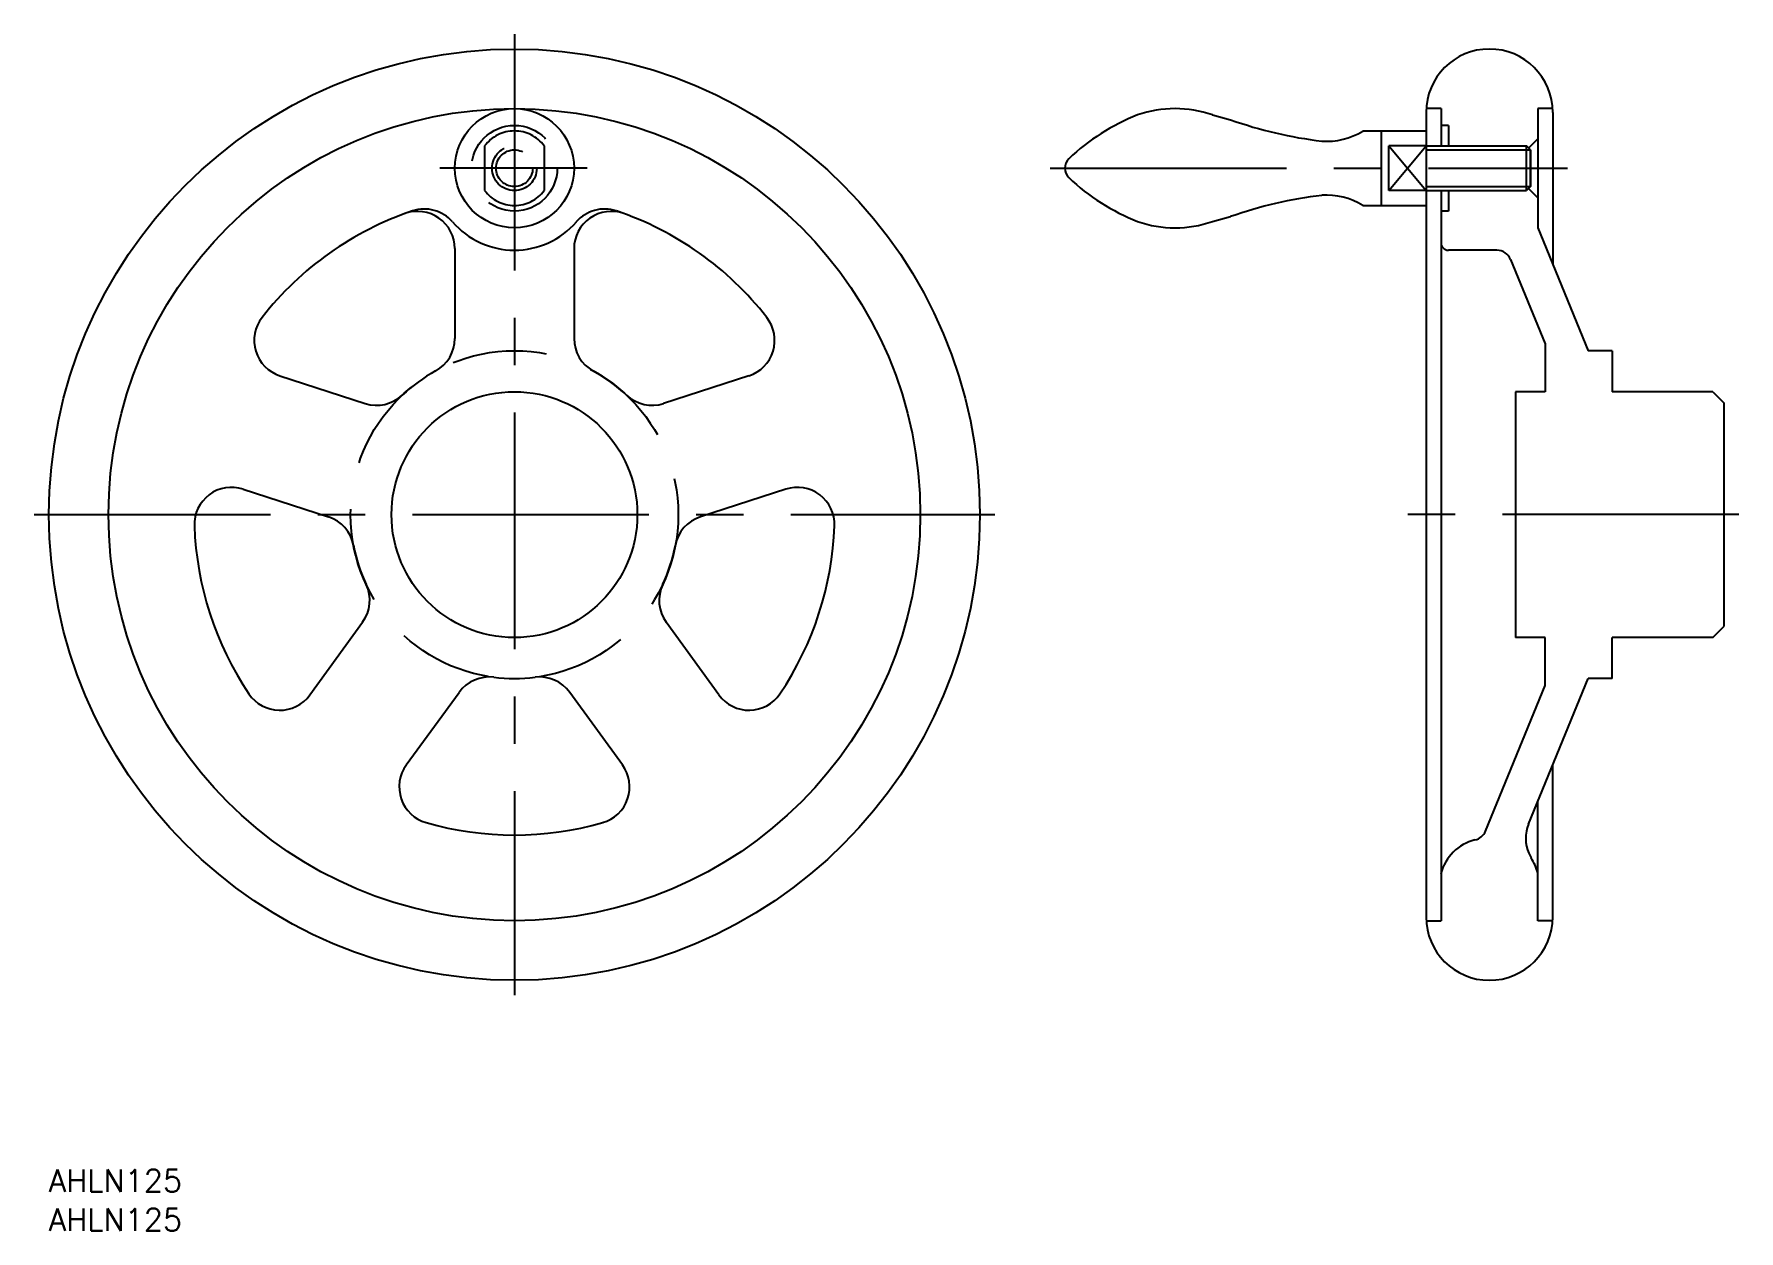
# Model space of a CAD drawing. Extents: x -64 to 164, y -96 to 65.
import ezdxf

# ---------------------------------------------------------------- set-up
doc = ezdxf.new("R2010")
doc.units = 0
doc.linetypes.add('CENTER', pattern=[50.8, 31.75, -6.35, 6.35, -6.35])
doc.linetypes.add('DASHED', pattern=[19.05, 12.7, -6.35])
doc.layers.get('0').update_dxf_attribs({"linetype": 'CONTINUOUS'})
doc.layers.add('CENTER', color=1, linetype='CENTER')
doc.styles.get("Standard").update_dxf_attribs({"font": 'txt.shx', "height": 3, "bigfont": 'bigfont.shx'})

# ---------------------------------------------------------------- blocks, each defined once
blk = doc.blocks.new('*U3')
at = {"color": 7, "linetype": 'CONTINUOUS'}
blk.add_text('AHLN125', height=3, dxfattribs=at).set_placement((-62.5, -96.13))
blk = doc.blocks.new('*U4')
at = {"color": 7, "linetype": 'CONTINUOUS'}
blk.add_text('AHLN125', height=3, dxfattribs=at).set_placement((-62.5, -90.9))

msp = doc.modelspace()

# ---------------------------------------------------------------- linework, layer by layer
at = {"color": 7, "linetype": 'CONTINUOUS'}
for p, q in [((93.74, 53.65), (96.17, 53)), ((122.42, 54), (122.42, -54)), ((124.42, 54.5), (122.44, 54.5)), ((124.42, 54.5), (124.42, 49.5)), ((139.41, 54.5), (137.42, 54.5)), ((137.42, 54.5), (137.42, 38.51)), ((139.42, 54), (139.42, 33.64)), ((113.92, 51.5), (122.42, 51.5)), ((116.42, 41.5), (116.42, 51.5)), ((125.42, 52.25), (124.42, 52.25)), ((125.42, 52.25), (125.42, 49.5)), ((137.42, 50.46), (136.17, 49.21)), ((122.42, 49.5), (135.88, 49.5)), ((135.88, 43.5), (135.88, 49.5)), ((136.42, 48.96), (135.88, 49.5)), ((136.42, 44.04), (136.42, 48.96)), ((136.42, 48.96), (136.42, 44.04)), ((122.42, 43.5), (135.88, 43.5)), ((124.42, 43.5), (124.42, -54.5)), ((125.42, 43.5), (125.42, 40.75)), ((136.42, 44.04), (135.88, 43.5)), ((136.17, 43.79), (137.42, 42.54)), ((113.92, 41.5), (122.42, 41.5)), ((93.74, 39.35), (96.17, 40)), ((125.42, 40.75), (124.42, 40.75)), ((137.42, 38.51), (144.2, 22)), ((-8, 35.71), (-8, 23.66)), ((8, 35.71), (8, 23.66)), ((131.91, 35.5), (125.42, 35.5)), ((133.76, 34.26), (138.42, 22.91)), ((138.42, 22.91), (138.42, 16.5)), ((147.42, 22), (144.2, 22)), ((147.42, 22), (147.42, 16.5)), ((-31.49, 18.64), (-20.03, 14.92)), ((31.49, 18.64), (20.03, 14.92)), ((134.42, 16.5), (134.42, -16.5)), ((138.42, 16.5), (134.42, 16.5)), ((160.92, 16.5), (147.42, 16.5)), ((160.92, 16.5), (162.42, 15)), ((162.42, 15), (162.42, -15)), ((-36.43, 3.43), (-24.98, -0.3)), ((36.43, 3.43), (24.98, -0.3)), ((-27.46, -24.19), (-20.38, -14.44)), ((27.46, -24.19), (20.38, -14.44)), ((160.92, -16.5), (162.42, -15)), ((138.42, -16.5), (134.42, -16.5)), ((138.42, -22.91), (138.42, -16.5)), ((160.92, -16.5), (147.42, -16.5)), ((147.42, -22), (147.42, -16.5)), ((136.18, -41.54), (144.2, -22)), ((147.42, -22), (144.2, -22)), ((-14.52, -33.59), (-7.44, -23.85)), ((14.52, -33.59), (7.44, -23.85)), ((130.39, -42.47), (138.42, -22.91)), ((139.42, -54), (139.42, -33.64)), ((137.42, -54.5), (137.42, -38.51)), ((136.22, -45.44), (136.54, -46.08)), ((122.44, -54.5), (124.42, -54.5)), ((139.41, -54.5), (137.42, -54.5))]:
    msp.add_line(p, q, dxfattribs=at)
at = {"color": 3, "linetype": 'DASHED'}
for p, q in [((-4, 49.5), (-4, 43.5)), ((4, 49.5), (4, 43.5)), ((117.42, 43.5), (122.42, 49.5)), ((117.42, 49.5), (122.42, 43.5)), ((122.42, 49.5), (117.42, 49.5)), ((117.42, 43.5), (117.42, 49.5)), ((122.42, 43.5), (117.42, 43.5))]:
    msp.add_line(p, q, dxfattribs=at)
at = {"color": 3, "linetype": 'CONTINUOUS'}
for p, q in [((122.42, 48.96), (136.42, 48.96)), ((122.42, 44.04), (136.42, 44.04))]:
    msp.add_line(p, q, dxfattribs=at)
at = {"color": 7, "linetype": 'CONTINUOUS'}
for centre, radius in [((0, 0), 62.5), ((0, 0), 54.5), ((0, 46.5), 8), ((0, 0), 16.5)]:
    msp.add_circle(centre, radius, dxfattribs=at)
at = {"color": 3, "linetype": 'DASHED'}
for centre, radius in [((0, 46.5), 5.75), ((0, 46.5), 3), ((0, 46.5), 2.46), ((0, 0), 22)]:
    msp.add_circle(centre, radius, dxfattribs=at)
at = {"color": 7, "linetype": 'CONTINUOUS'}
for centre, radius, start, end in [((130.92, 54), 8.5, 360, 180), ((94.42, 26.54), 29.16, 111.5998, 133.2906), ((88.71, 39.28), 15.22, 70.719, 109.281), ((114.89, 105.6), 55.83, 250.4089, 263.3529), ((109.09, 59.26), 9.15, 265.853, 301.8973), ((75.75, 46.5), 1.83, 136.3761, 223.6239), ((75.75, 46.5), 1.83, 136.3761, 223.6239), ((94.42, 66.46), 29.16, 226.7094, 248.4002), ((114.89, -12.6), 55.83, 96.6471, 109.5911), ((109.09, 33.74), 9.15, 58.1027, 94.147), ((0, 0), 43, 108.5574, 141.9948), ((-13, 35.71), 5, 0, 110.0052), ((-12.09, 36.02), 5, 40.8998, 108.5574), ((0, 46.5), 11, 220.8998, 319.1002), ((13, 35.71), 5, 69.9948, 180), ((12.09, 36.02), 5, 71.4426, 139.1002), ((0, 0), 43, 38.0052, 71.4426), ((88.71, 53.72), 15.22, 250.719, 289.281), ((125.42, 36.5), 1, 180, 270), ((131.91, 33.5), 2, 22.33, 90), ((-29.94, 23.4), 5, 141.9948, 252), ((29.94, 23.4), 5, 288, 38.0052), ((-13, 23.66), 5, 298.7822, 0), ((13, 23.66), 5, 180, 241.2178), ((0, 0), 22, 118.7822, 133.2178), ((0, 0), 22, 46.7822, 61.2178), ((-18.49, 19.68), 5, 252, 313.2178), ((18.49, 19.68), 5, 226.7822, 288), ((-37.98, -1.33), 5, 72, 182.0052), ((37.98, -1.33), 5, 357.9948, 108), ((0, 0), 43, 182.0052, 213.9948), ((-26.52, -5.05), 5, 10.7822, 72), ((26.52, -5.05), 5, 108, 169.2178), ((0, 0), 43, 326.0052, 357.9948), ((0, 0), 22, 190.7822, 205.2178), ((0, 0), 22, 334.7822, 349.2178), ((-24.43, -11.5), 5, 324, 25.2178), ((24.43, -11.5), 5, 154.7822, 216), ((-3.39, -26.79), 5, 82.7822, 144), ((0, 0), 22, 262.7822, 277.2178), ((3.39, -26.79), 5, 36, 97.2178), ((-31.51, -21.25), 5, 213.9948, 324), ((31.51, -21.25), 5, 216, 326.0052), ((-10.47, -36.53), 5, 144, 254.0052), ((10.47, -36.53), 5, 285.9948, 36), ((0, 0), 43, 254.0052, 285.9948), ((128.54, -41.71), 2, 282.8041, 337.67), ((140.8, -43.44), 5, 157.67, 203.6448), ((130.47, -49.72), 6.24, 103.7955, 165.8538), ((129.63, -50.32), 8.11, 15.9921, 31.5172), ((130.92, -54), 8.5, 180, 360)]:
    msp.add_arc(centre, radius, start, end, dxfattribs=at)
at = {"color": 3, "linetype": 'DASHED'}
for start, end in [(36.8699, 143.1301), (216.8699, 323.1301)]:
    msp.add_arc((0, 46.5), 5, start, end, dxfattribs=at)
at = {"layer": 'CENTER', "color": 1, "linetype": 'CENTER'}
for p, q in [((0, 64.5), (0, -64.5)), ((9.75, 46.5), (-10, 46.5)), ((71.92, 46.5), (141.42, 46.5)), ((-64.5, 0), (64.5, 0)), ((164.42, 0), (119.92, 0))]:
    msp.add_line(p, q, dxfattribs=at)

# ---------------------------------------------------------------- block references
at = {"color": 7, "linetype": 'CONTINUOUS'}
for name in ['*U4', '*U3']:
    msp.add_blockref(name, (0, 0), dxfattribs=at)

doc.saveas('drawing.dxf')
